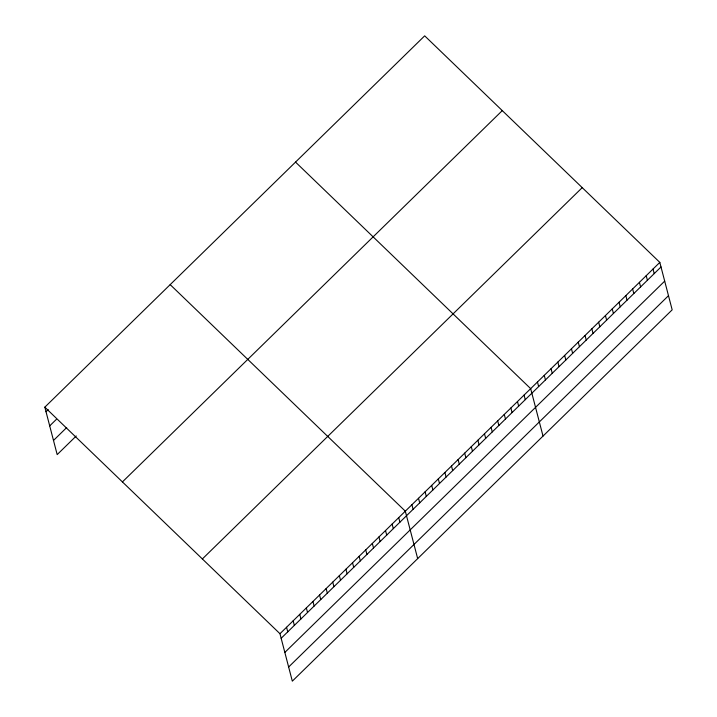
<?xml version="1.0" encoding="UTF-8"?>
<svg xmlns="http://www.w3.org/2000/svg" width="717" height="717" viewBox="0 0 717 717"><rect width="100%" height="100%" fill="white"/><g stroke="black" fill="none" stroke-linecap="round" stroke-linejoin="round"><path stroke-width="1.08" d="M44.83 407.166L424.679 35.85L659.819 262.395L672.17 309.834L292.321 681.15L279.962 633.711L44.83 407.166L57.181 454.605L76.244 435.972M46.013 411.728L48.218 409.586M49.697 425.88L56.302 419.427M53.497 440.453L66.69 427.556M122.419 481.923L502.276 110.615M202.364 558.955L582.222 187.639M279.962 633.711L659.819 262.395M281.154 638.282L661.011 266.966M284.837 652.425L664.695 281.118M288.637 667.007L668.486 295.691M295.529 162.096L530.67 388.65L543.02 436.079M170.18 284.631L405.311 511.176L417.67 558.615M653.017 269.045L654.209 273.607M646.223 275.687L647.415 280.257M639.43 282.337L640.613 286.899M632.627 288.978L633.819 293.549M625.833 295.619L627.017 300.19M619.031 302.269L620.223 306.831M612.237 308.91L613.429 313.481M605.435 315.552L606.627 320.123M598.641 322.202L599.833 326.764M591.848 328.843L593.031 333.414M585.045 335.493L586.237 340.055M578.252 342.134L579.435 346.705M571.449 348.776L572.641 353.347M564.655 355.426L565.847 359.988M557.853 362.067L559.045 366.638M551.059 368.708L552.251 373.279M544.266 375.358L545.449 379.92M537.463 382L538.655 386.571M524.073 395.094L525.256 399.665M517.468 401.547L518.66 406.109M510.871 407.991L512.063 412.562M504.275 414.444L505.467 419.006M497.679 420.888L498.871 425.459M491.082 427.341L492.274 431.912M484.486 433.785L485.678 438.356M477.889 440.238L479.073 444.809M471.293 446.691L472.476 451.253M464.688 453.135L465.88 457.706M458.091 459.588L459.283 464.15M451.495 466.032L452.687 470.603M444.898 472.485L446.091 477.056M438.302 478.929L439.494 483.5M431.706 485.382L432.898 489.953M425.109 491.835L426.301 496.397M418.513 498.279L419.696 502.85M411.908 504.732L413.1 509.294M398.715 517.629L399.907 522.2M392.118 524.073L393.31 528.644M385.522 530.526L386.714 535.097M378.926 536.979L380.118 541.541M372.329 543.423L373.521 547.994M365.733 549.876L366.916 554.438M359.136 556.32L360.319 560.891M352.531 562.773L353.723 567.344M345.935 569.217L347.127 573.788M339.338 575.67L340.53 580.241M332.742 582.123L333.934 586.685M326.145 588.567L327.337 593.138M319.549 595.02L320.741 599.582M312.953 601.464L314.136 606.035M306.356 607.917L307.539 612.488M299.751 614.361L300.943 618.932M293.154 620.814L294.346 625.385M286.558 627.267L287.75 631.829"/></g></svg>
